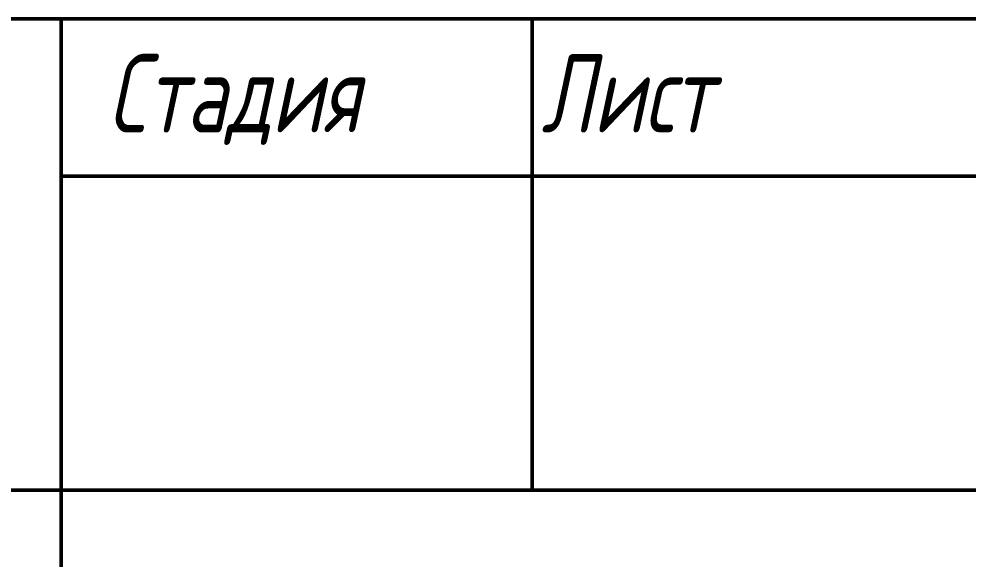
# Model space of a CAD drawing. Header units: millimetres. Extents: x 5341 to 134645, y 2795 to 129189.
# Drawn here: x 129010 to 132035, y 4576 to 6295 of the extents above; entities that cross this region are included whole.
import ezdxf

# ---------------------------------------------------------------- set-up
doc = ezdxf.new("R2010")
doc.units = ezdxf.units.MM
doc.layers.add('АР_Рамка', color=7, linetype='Continuous', lineweight=30)
doc.styles.add('ГОСТ 2.304', font='CS_Gost2304.shx')

msp = doc.modelspace()

# ---------------------------------------------------------------- linework, layer by layer
at = {"layer": 'АР_Рамка', "lineweight": 50}
for points in [[(134144.5, 6295), (115644.5, 6295)], [(129144.5, 3295), (129144.5, 6295)], [(130644.5, 4795), (130644.5, 6295)], [(134144.5, 5795), (129144.5, 5795)], [(134144.5, 4795), (122144.5, 4795)]]:
    msp.add_lwpolyline(points, dxfattribs=at)

# ---------------------------------------------------------------- texts
at = {"linetype": 'Continuous', "lineweight": 25, "style": 'ГОСТ 2.304', "oblique": 12, "width": 0.9}
msp.add_text('Стадия     Лист        Листов', height=250, dxfattribs=at).set_placement((129293.9, 5933.7))

doc.saveas('drawing.dxf')
